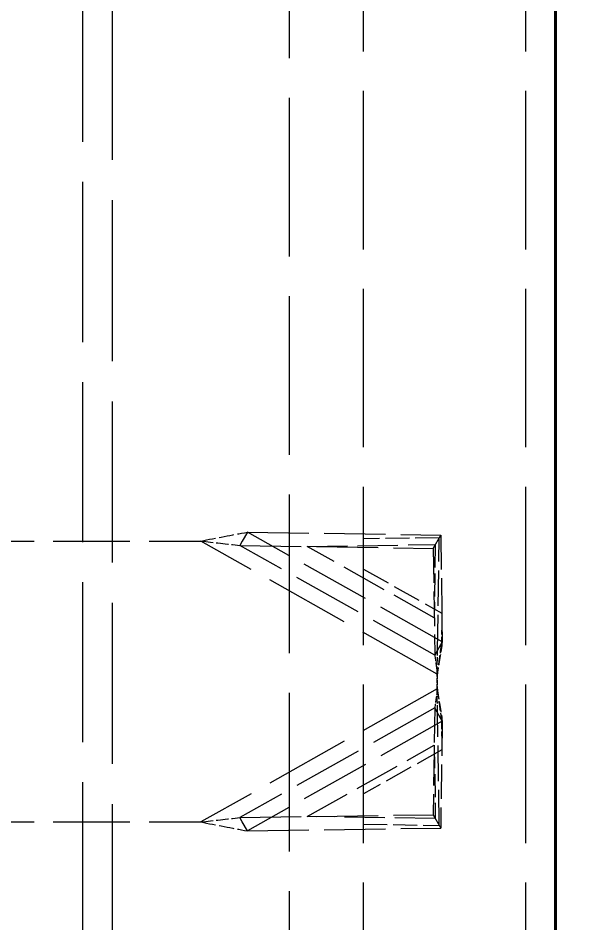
# Model space of a CAD drawing. Header units: millimetres. Extents: x 0 to 2970, y 0 to 2100.
# Drawn here: x 1576.7 to 1615.6, y 816.9 to 878.1 of the extents above; entities that cross this region are included whole.
import ezdxf

# ---------------------------------------------------------------- set-up
doc = ezdxf.new("R2010")
doc.units = ezdxf.units.MM
doc.header["$LTSCALE"] = 5
doc.linetypes.add('DASHED', pattern=[0.2067, 0.1654, -0.0413])
for name, color, linetype, lineweight in [('가려진 것(ISO)', 2, 'DASHED', 18), ('가려진 좁은 것(ISO)', 2, 'DASHED', 18), ('가시적인 것(ISO)', 3, 'Continuous', 40), ('치수(ISO)', 2, 'Continuous', 25)]:
    doc.layers.add(name, color=color, linetype=linetype, lineweight=lineweight)
doc.styles.add('치수 텍스트_PSTEK_POSCO', font='isocp.shx')
doc.dimstyles.new('치수_PSTEK_POSCO', dxfattribs={"dimscale": 5, "dimtxt": 2.5, "dimasz": 1.5, "dimexe": 1, "dimexo": 1.5, "dimgap": 1, "dimtad": 1, "dimrnd": 1e-08, "dimdsep": 46, "dimtxsty": '치수 텍스트_PSTEK_POSCO', "dimcen": 0.09, "dimdle": 10, "dimclrd": 7, "dimclre": 7, "dimclrt": 2, "dimadec": 1, "dimazin": 2, "dimtfac": 1, "dimtmove": 0, "dimatfit": 3, "dimfxl": 0, "dimtolj": 1, "dimlwd": -1, "dimlwe": -1, "dimarcsym": 0})

# ---------------------------------------------------------------- blocks, each defined once
blk = doc.blocks.new('*D37')
at = {"layer": 'Defpoints', "color": 0, "transparency": 16777216}
for p in [(1613.086, 1413.259), (1729.727, 1413.259), (1613.086, 713.259)]:
    blk.add_point(p, dxfattribs=at)
at = {"layer": '치수(ISO)', "color": 7, "transparency": 16777216}
for p, q in [((1620.586, 1413.259), (1734.727, 1413.259)), ((1729.727, 720.759), (1729.727, 1405.759)), ((1620.586, 713.259), (1734.727, 713.259))]:
    blk.add_line(p, q, dxfattribs=at)
for points in [[(1728.477, 1405.759), (1730.977, 1405.759), (1729.727, 1413.259)], [(1728.477, 720.759), (1730.977, 720.759), (1729.727, 713.259)]]:
    blk.add_solid(points, dxfattribs=at)
at = {"layer": '치수(ISO)', "color": 2, "transparency": 16777216, "insert": (1718.477, 1052.004), "char_height": 12.5, "attachment_point": 4, "rotation": 90, "style": '치수 텍스트_PSTEK_POSCO'}
blk.add_mtext('\\A1;700', dxfattribs=at)

msp = doc.modelspace()

# ---------------------------------------------------------------- linework, layer by layer
at = {"layer": '가려진 것(ISO)', "ltscale": 12.950765}
for p, q in [((1600.086, 715.259), (1600.086, 1411.259)), ((1611.086, 715.259), (1611.086, 1411.259))]:
    msp.add_line(p, q, dxfattribs=at)
at = {"layer": '가려진 것(ISO)', "ltscale": 12.981777}
msp.add_line((1595.086, 741.259), (1595.086, 1385.259), dxfattribs=at)
at = {"layer": '가려진 것(ISO)', "ltscale": 13.175637}
msp.add_line((1583.086, 1383.259), (1583.086, 743.259), dxfattribs=at)
at = {"layer": '가려진 것(ISO)', "ltscale": 13.093289}
msp.add_line((1581.086, 1381.259), (1581.086, 745.259), dxfattribs=at)
at = {"layer": '가려진 것(ISO)', "ltscale": 1.03863}
for p, q in [((1592.24, 843.36), (1591.895, 842.745)), ((1589.086, 842.759), (1589.087, 842.759)), ((1605.424, 835.944), (1605.079, 835.329)), ((1605.086, 833.759), (1605.087, 833.759)), ((1605.086, 832.759), (1605.087, 832.759)), ((1605.424, 830.573), (1605.079, 831.189)), ((1589.086, 823.759), (1589.087, 823.759)), ((1592.24, 823.157), (1591.895, 823.772))]:
    msp.add_line(p, q, dxfattribs=at)
at = {"layer": '가려진 것(ISO)', "ltscale": 5.022239}
for p, q in [((1592.24, 843.36), (1605.317, 843.168)), ((1591.734, 842.458), (1604.811, 842.266)), ((1591.734, 824.06), (1604.811, 824.252)), ((1592.24, 823.157), (1605.317, 823.349))]:
    msp.add_line(p, q, dxfattribs=at)
at = {"layer": '가려진 것(ISO)', "ltscale": 6.267762}
for p, q in [((1572.632, 842.759), (1589.086, 842.759)), ((1572.632, 823.759), (1589.086, 823.759))]:
    msp.add_line(p, q, dxfattribs=at)
at = {"layer": '가려진 것(ISO)', "ltscale": 0.484927}
for p, q in [((1589.087, 842.759), (1589.087, 842.759)), ((1591.895, 842.745), (1591.734, 842.458)), ((1605.079, 835.329), (1604.918, 835.042)), ((1605.087, 833.759), (1605.087, 833.759)), ((1605.087, 832.759), (1605.087, 832.759)), ((1605.079, 831.189), (1604.918, 831.476)), ((1589.087, 823.759), (1589.087, 823.759)), ((1591.895, 823.772), (1591.734, 824.06))]:
    msp.add_line(p, q, dxfattribs=at)
at = {"layer": '가려진 것(ISO)', "ltscale": 1.523657}
for p, q in [((1604.811, 842.266), (1605.317, 843.168)), ((1604.811, 824.252), (1605.317, 823.349))]:
    msp.add_line(p, q, dxfattribs=at)
at = {"layer": '가려진 것(ISO)', "ltscale": 2.824965}
for p, q in [((1605.317, 843.168), (1605.424, 835.944)), ((1604.811, 842.266), (1604.918, 835.042)), ((1604.918, 831.476), (1604.811, 824.252)), ((1605.424, 830.573), (1605.317, 823.349))]:
    msp.add_line(p, q, dxfattribs=at)
at = {"layer": '가려진 것(ISO)', "ltscale": 0.380839}
for p, q in [((1605.086, 833.759), (1605.086, 832.759)), ((1605.087, 833.759), (1605.087, 832.759))]:
    msp.add_line(p, q, dxfattribs=at)
at = {"layer": '가려진 것(ISO)', "ltscale": 1.228978}
for points in [[(1589.086, 842.759), (1590.141, 842.966), (1591.196, 843.174), (1592.24, 843.36)], [(1589.086, 823.759), (1590.141, 823.551), (1591.196, 823.344), (1592.24, 823.157)]]:
    msp.add_open_spline(points, degree=3, dxfattribs=at)
at = {"layer": '가려진 것(ISO)', "ltscale": 1.016379}
for points in [[(1589.087, 842.759), (1589.972, 842.662), (1590.856, 842.565), (1591.734, 842.458)], [(1589.087, 823.759), (1589.972, 823.856), (1590.856, 823.953), (1591.734, 824.06)]]:
    msp.add_open_spline(points, degree=3, dxfattribs=at)
at = {"layer": '가려진 것(ISO)', "ltscale": 0.850808}
for points in [[(1605.424, 835.944), (1605.319, 835.23), (1605.202, 834.494), (1605.086, 833.759)], [(1605.086, 832.759), (1605.202, 832.023), (1605.319, 831.288), (1605.424, 830.573)]]:
    msp.add_open_spline(points, degree=3, dxfattribs=at)
at = {"layer": '가려진 것(ISO)', "ltscale": 0.496531}
for points in [[(1604.918, 835.042), (1604.978, 834.621), (1605.033, 834.19), (1605.087, 833.759)], [(1605.087, 832.759), (1605.033, 832.328), (1604.978, 831.897), (1604.918, 831.476)]]:
    msp.add_open_spline(points, degree=3, dxfattribs=at)
at = {"layer": '가려진 좁은 것(ISO)', "ltscale": 5.762268}
for p, q in [((1605.424, 835.944), (1592.24, 843.36)), ((1604.918, 835.042), (1591.734, 842.458)), ((1604.918, 831.476), (1591.734, 824.06)), ((1605.424, 830.573), (1592.24, 823.157))]:
    msp.add_line(p, q, dxfattribs=at)
at = {"layer": '가려진 좁은 것(ISO)', "ltscale": 6.993016}
for p, q in [((1605.086, 833.759), (1589.086, 842.759)), ((1605.087, 833.759), (1589.087, 842.759)), ((1605.086, 832.759), (1589.086, 823.759)), ((1605.087, 832.759), (1589.087, 823.759))]:
    msp.add_line(p, q, dxfattribs=at)
at = {"layer": '가려진 좁은 것(ISO)', "ltscale": 1.954007}
for p, q in [((1605.215, 842.987), (1600.086, 842.911)), ((1600.086, 823.607), (1605.215, 823.531))]:
    msp.add_line(p, q, dxfattribs=at)
at = {"layer": '가려진 좁은 것(ISO)', "ltscale": 2.900978}
for p, q in [((1605.103, 835.372), (1605.215, 842.987)), ((1605.215, 823.531), (1605.103, 831.145))]:
    msp.add_line(p, q, dxfattribs=at)
at = {"layer": '가려진 좁은 것(ISO)', "ltscale": 3.302686}
for p, q in [((1596.284, 842.391), (1604.953, 842.52)), ((1604.953, 823.998), (1596.284, 824.126))]:
    msp.add_line(p, q, dxfattribs=at)
at = {"layer": '가려진 좁은 것(ISO)', "ltscale": 3.754255}
for p, q in [((1604.881, 837.571), (1596.284, 842.391)), ((1596.284, 824.126), (1604.881, 828.946))]:
    msp.add_line(p, q, dxfattribs=at)
at = {"layer": '가려진 좁은 것(ISO)', "ltscale": 1.885219}
for p, q in [((1604.953, 842.52), (1604.881, 837.571)), ((1604.881, 828.946), (1604.953, 823.998))]:
    msp.add_line(p, q, dxfattribs=at)
at = {"layer": '가려진 좁은 것(ISO)', "ltscale": 2.318618}
for p, q in [((1600.086, 840.863), (1605.395, 837.886)), ((1605.395, 828.632), (1600.086, 825.655))]:
    msp.add_line(p, q, dxfattribs=at)
at = {"layer": '가려진 좁은 것(ISO)', "ltscale": 0.779682}
for p, q in [((1605.395, 837.886), (1605.365, 835.839)), ((1605.365, 830.678), (1605.395, 828.632))]:
    msp.add_line(p, q, dxfattribs=at)
at = {"layer": '가려진 좁은 것(ISO)', "ltscale": 0.380839}
for p, q in [((1605.086, 833.759), (1605.086, 832.759)), ((1605.087, 832.759), (1605.087, 833.759))]:
    msp.add_line(p, q, dxfattribs=at)
at = {"layer": '가려진 좁은 것(ISO)', "ltscale": 0.79951}
for points, knots in [([(1605.365, 835.839), (1605.313, 835.492), (1605.265, 835.147), (1605.196, 834.624), (1605.174, 834.451), (1605.129, 834.104), (1605.104, 833.906), (1605.086, 833.759)], [0, 0, 0, 0, 0.1054115, 0.1054115, 0.1578963, 0.1578963, 0.2100298, 0.2100298, 0.2100298, 0.2100298]), ([(1605.086, 832.759), (1605.104, 832.613), (1605.129, 832.418), (1605.219, 831.715), (1605.286, 831.204), (1605.365, 830.678)], [0, 0, 0, 0, 0.0440281, 0.0440281, 0.1816711, 0.1816711, 0.1816711, 0.1816711])]:
    msp.add_open_spline(points, degree=3, knots=knots, dxfattribs=at)
at = {"layer": '가려진 좁은 것(ISO)', "ltscale": 0.614524}
msp.add_open_spline([(1605.087, 833.759), (1605.087, 833.87), (1605.087, 834.023), (1605.088, 834.567), (1605.091, 834.965), (1605.103, 835.372)], degree=3, knots=[0, 0, 0, 0, 0.0334081, 0.0334081, 0.1372375, 0.1372375, 0.1372375, 0.1372375], dxfattribs=at)
at = {"layer": '가려진 좁은 것(ISO)', "ltscale": 0.614521}
msp.add_open_spline([(1605.103, 831.145), (1605.095, 831.417), (1605.091, 831.686), (1605.088, 832.091), (1605.088, 832.225), (1605.087, 832.493), (1605.087, 832.647), (1605.087, 832.759)], degree=3, knots=[0, 0, 0, 0, 0.0813558, 0.0813558, 0.121515, 0.121515, 0.1614231, 0.1614231, 0.1614231, 0.1614231], dxfattribs=at)
at = {"layer": '가시적인 것(ISO)'}
msp.add_line((1613.086, 713.259), (1613.086, 1413.259), dxfattribs=at)

# ---------------------------------------------------------------- dimensions: what is measured, and where the dimension line sits
at = {"layer": '치수(ISO)', "color": 7}
dim = msp.add_linear_dim(base=(1729.727, 1413.259), p1=(1613.086, 713.259), p2=(1613.086, 1413.259), angle=90, dimstyle='치수_PSTEK_POSCO', override={"dimdec": 2, "dimtp": 0, "dimtm": 0, "dimtdec": 2, "dimtofl": 0, "dimatfit": 1}, dxfattribs=at)
dim.commit()
dim.dimension.update_dxf_attribs({"geometry": '*D37', "text_midpoint": (1729.727, 1063.259), "dimtype": 160})

doc.saveas('drawing.dxf')
